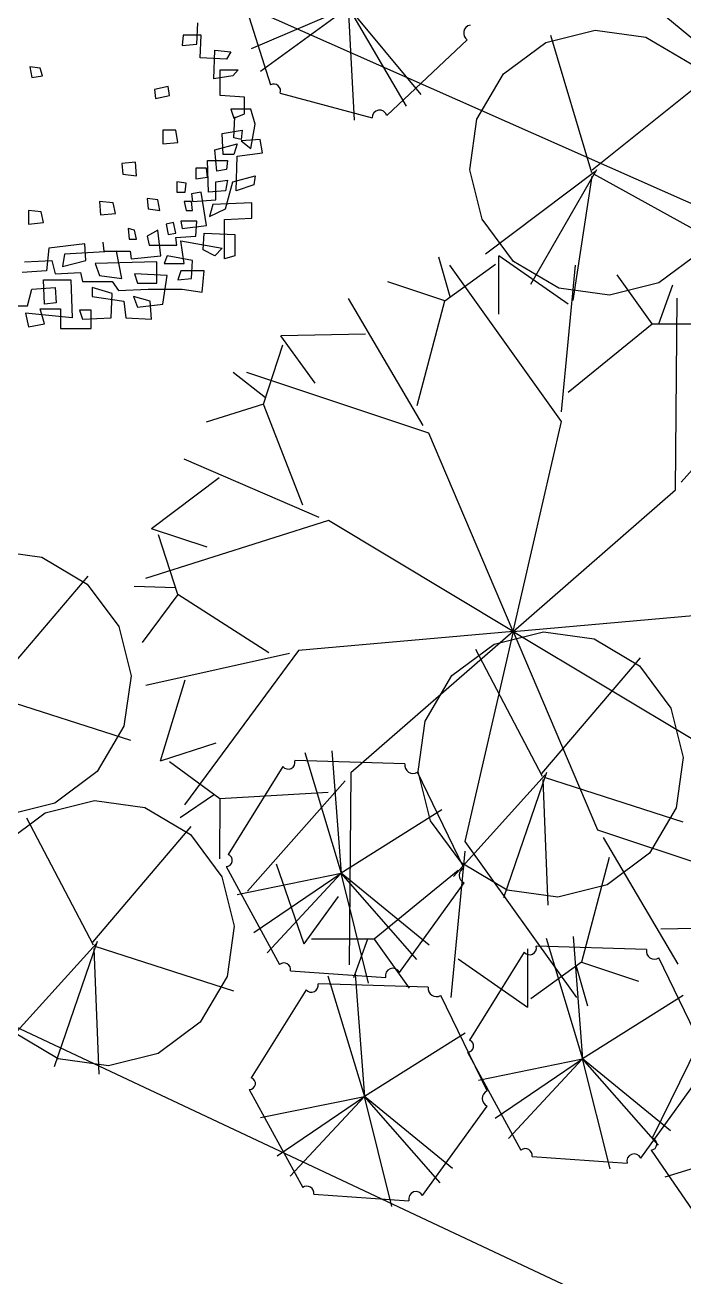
# Model space of a CAD drawing. Header units: millimetres. Extents: x 14950 to 15746, y 1103 to 1809.
# Drawn here: x 15458.011 to 15459.587, y 1463.414 to 1466.407 of the extents above; entities that cross this region are included whole.
import ezdxf
from ezdxf.xclip import XClip

# ---------------------------------------------------------------- set-up
doc = ezdxf.new("R2010")
doc.units = ezdxf.units.MM
doc.header["$LTSCALE"] = 10
doc.header["$MEASUREMENT"] = 0
doc.header["$XCLIPFRAME"] = 2
doc.layers.add('TZ-BASE', color=253, linetype='Continuous')

# ---------------------------------------------------------------- blocks, each defined once
blk = doc.blocks.new('JD-DGHCDGH7DFXH')
at = {"layer": 'TZ-BASE'}
for p, q in [((388.9297, 17.0243), (424.2917, -12.3251)), ((403.9344, -2.9129), (422.6982, -11.2342)), ((408.3187, -7.2141), (429.3925, -17.1193)), ((421.1843, -10.5066), (421.2653, -10.7609)), ((421.2194, -10.6744), (421.4515, -10.5752)), ((421.2413, -10.7284), (421.4515, -10.5752)), ((421.6253, -10.784), (421.4515, -10.5752)), ((421.59, -10.8122), (421.4515, -10.5752)), ((421.4659, -10.8456), (421.4515, -10.5752)), ((421.089, -10.6638), (421.0915, -10.6132)), ((421.0561, -10.6421), (421.0536, -10.6674)), ((421.0991, -10.6421), (421.0561, -10.6421)), ((421.0966, -10.6963), (421.0991, -10.6421)), ((421.5429, -10.8344), (421.7356, -10.6536)), ((422.0337, -10.9716), (421.9356, -10.6432)), ((421.0536, -10.6674), (421.089, -10.6638)), ((421.1294, -10.7469), (421.132, -10.6782)), ((421.132, -10.6782), (421.1699, -10.6818)), ((421.1699, -10.6818), (421.1598, -10.6999)), ((421.1598, -10.6999), (421.0966, -10.6963)), ((420.7146, -10.7216), (420.6893, -10.718)), ((420.6893, -10.718), (420.6944, -10.7433)), ((420.6944, -10.7433), (420.7197, -10.7397)), ((420.7197, -10.7397), (420.7146, -10.7216)), ((421.175, -10.7397), (421.1294, -10.7469)), ((421.1446, -10.7252), (421.1876, -10.7252)), ((421.1446, -10.7867), (421.1446, -10.7252)), ((421.1876, -10.7252), (421.175, -10.7397)), ((422.0339, -10.9641), (422.3175, -10.738)), ((421.0207, -10.765), (420.9878, -10.7722)), ((420.9878, -10.7722), (420.9903, -10.7939)), ((421.0232, -10.7867), (421.0207, -10.765)), ((420.9903, -10.7939), (421.0232, -10.7867)), ((421.2028, -10.7903), (421.1446, -10.7867)), ((421.2028, -10.83), (421.2028, -10.7903)), ((421.2884, -10.7811), (421.5084, -10.8401)), ((421.1699, -10.8192), (421.1775, -10.8409)), ((421.218, -10.8192), (421.1699, -10.8192)), ((421.1775, -10.8409), (421.2028, -10.83)), ((421.2281, -10.8553), (421.218, -10.8192)), ((421.1775, -10.8879), (421.18, -10.8373)), ((421.218, -10.9132), (421.2281, -10.8553)), ((421.0384, -10.8698), (421.008, -10.8698)), ((421.008, -10.8698), (421.008, -10.9023)), ((421.0434, -10.8987), (421.0384, -10.8698)), ((421.1497, -10.877), (421.1977, -10.8698)), ((421.1522, -10.9276), (421.1497, -10.877)), ((421.1952, -10.8915), (421.1775, -10.8879)), ((421.1977, -10.8698), (421.1952, -10.8915)), ((421.2407, -10.8915), (421.1952, -10.8951)), ((421.2458, -10.924), (421.2407, -10.8915)), ((421.008, -10.9023), (421.0434, -10.8987)), ((421.132, -10.9168), (421.1851, -10.9023)), ((421.137, -10.9674), (421.132, -10.9168)), ((421.1851, -10.9023), (421.1775, -10.9276)), ((421.1952, -10.8951), (421.218, -10.9132)), ((420.9423, -10.9457), (420.9094, -10.9493)), ((420.9094, -10.9493), (420.9119, -10.9746)), ((420.9448, -10.9782), (420.9423, -10.9457)), ((421.1143, -10.9421), (421.1623, -10.9421)), ((421.1168, -11.018), (421.1143, -10.9421)), ((421.1775, -10.9276), (421.1522, -10.9276)), ((421.1623, -10.9421), (421.1598, -10.9638)), ((421.1826, -11.0144), (421.1851, -10.9312)), ((421.1851, -10.9312), (421.2458, -10.924)), ((420.9119, -10.9746), (420.9448, -10.9782)), ((421.1117, -10.9602), (421.0864, -10.9602)), ((421.0864, -10.9602), (421.0864, -10.9855)), ((421.0864, -10.9855), (421.1143, -10.9818)), ((421.1143, -10.9818), (421.1117, -10.9602)), ((421.1598, -10.9638), (421.137, -10.9674)), ((421.175, -10.9927), (421.2281, -10.9782)), ((421.2281, -10.9782), (421.2256, -10.9999)), ((422.0408, -10.9693), (421.7795, -11.1658)), ((422.0445, -10.9643), (421.8865, -11.2387)), ((422.0334, -10.9791), (421.9877, -11.2763)), ((422.0371, -10.9742), (422.3423, -11.1423)), ((421.0637, -10.9963), (421.0409, -10.9927)), ((421.0409, -10.9927), (421.0409, -11.018)), ((421.0611, -11.018), (421.0637, -10.9963)), ((421.1345, -10.9927), (421.1623, -10.9891)), ((421.1345, -11.0361), (421.1345, -10.9927)), ((421.1623, -10.9891), (421.1573, -11.0144)), ((421.1573, -11.0578), (421.175, -10.9927)), ((421.2256, -10.9999), (421.1826, -11.0144)), ((420.8891, -11.0433), (420.8563, -11.0397)), ((420.8563, -11.0397), (420.8588, -11.0722)), ((420.9954, -11.0361), (420.9701, -11.0325)), ((420.9701, -11.0325), (420.9726, -11.0578)), ((421.0004, -11.0614), (420.9954, -11.0361)), ((421.0409, -11.018), (421.0611, -11.018)), ((421.0763, -11.0397), (421.0586, -11.0397)), ((421.0586, -11.0397), (421.0637, -11.0614)), ((421.0991, -11.018), (421.0763, -11.0216)), ((421.0763, -11.0216), (421.0789, -11.0397)), ((421.0789, -11.0614), (421.0763, -11.0397)), ((421.0789, -11.0397), (421.1345, -11.0361)), ((421.1117, -11.0975), (421.0991, -11.018)), ((421.1573, -11.0144), (421.1168, -11.018)), ((420.7171, -11.065), (420.6868, -11.0614)), ((420.6868, -11.0614), (420.6868, -11.0939)), ((420.7222, -11.0903), (420.7171, -11.065)), ((420.8588, -11.0722), (420.8942, -11.0686)), ((420.8942, -11.0686), (420.8891, -11.0433)), ((420.9726, -11.0578), (421.0004, -11.0614)), ((421.0637, -11.0614), (421.0789, -11.0614)), ((421.1269, -11.0469), (421.1193, -11.0758)), ((421.1193, -11.0758), (421.1573, -11.0578)), ((421.2205, -11.0433), (421.1269, -11.0469)), ((421.2205, -11.0794), (421.2205, -11.0433)), ((420.6868, -11.0939), (420.7222, -11.0903)), ((421.0333, -11.0903), (421.0156, -11.0939)), ((421.0156, -11.0939), (421.0207, -11.1192)), ((421.0384, -11.1156), (421.0333, -11.0903)), ((421.051, -11.0867), (421.0536, -11.1047)), ((421.089, -11.0867), (421.051, -11.0867)), ((421.0536, -11.1047), (421.1117, -11.0975)), ((421.0864, -11.1228), (421.089, -11.0867)), ((421.1547, -11.0831), (421.2205, -11.0794)), ((421.1547, -11.177), (421.1547, -11.0831)), ((420.9397, -11.1084), (420.9246, -11.1047)), ((420.9246, -11.1047), (420.9271, -11.13)), ((420.9271, -11.13), (420.9448, -11.13)), ((420.9448, -11.13), (420.9397, -11.1084)), ((420.9954, -11.1084), (420.9701, -11.1228)), ((420.9701, -11.1228), (420.9751, -11.1445)), ((421.003, -11.1698), (420.9954, -11.1084)), ((421.0207, -11.1192), (421.0384, -11.1156)), ((421.0384, -11.1264), (421.0864, -11.1228)), ((421.0409, -11.1445), (421.0384, -11.1264)), ((421.1042, -11.1553), (421.1067, -11.1156)), ((421.1067, -11.1156), (421.18, -11.1192)), ((421.18, -11.1192), (421.18, -11.1698)), ((420.7348, -11.1517), (420.7298, -11.206)), ((420.8209, -11.1409), (420.7348, -11.1517)), ((420.8967, -11.159), (420.7728, -11.1662)), ((420.8234, -11.1807), (420.8209, -11.1409)), ((420.8639, -11.1373), (420.8664, -11.159)), ((420.8664, -11.159), (420.9296, -11.159)), ((420.9094, -11.224), (420.8967, -11.159)), ((420.9296, -11.159), (420.9321, -11.177)), ((420.9751, -11.1445), (421.0409, -11.1445)), ((421.051, -11.1337), (421.1497, -11.1517)), ((421.0586, -11.1879), (421.051, -11.1337)), ((421.132, -11.1698), (421.1042, -11.1553)), ((421.1497, -11.1517), (421.132, -11.1698)), ((420.6767, -11.1843), (420.7424, -11.1807)), ((420.7424, -11.1807), (420.75, -11.2132)), ((420.7728, -11.1662), (420.7677, -11.1951)), ((420.7677, -11.1951), (420.8234, -11.1807)), ((420.9929, -11.1843), (420.8461, -11.1879)), ((420.8461, -11.1879), (420.8563, -11.2168)), ((420.9321, -11.177), (421.003, -11.1698)), ((420.9929, -11.2349), (420.9929, -11.1843)), ((421.0181, -11.1698), (421.0106, -11.1879)), ((421.0106, -11.1879), (421.0586, -11.1879)), ((421.0789, -11.1807), (421.0181, -11.1698)), ((421.0763, -11.224), (421.0789, -11.1807)), ((421.18, -11.1698), (421.1547, -11.177)), ((421.695, -11.2678), (421.6675, -11.173)), ((421.6817, -11.2775), (421.8029, -11.1895)), ((421.9608, -11.5658), (421.6942, -11.1924)), ((421.8111, -11.3092), (421.8111, -11.1695)), ((421.9772, -11.2853), (421.8111, -11.1695)), ((421.9608, -11.5429), (421.9943, -11.1924)), ((420.7298, -11.206), (420.6716, -11.2096)), ((420.75, -11.2132), (420.8107, -11.2096)), ((420.8107, -11.2096), (420.8158, -11.2313)), ((420.8563, -11.2168), (420.9094, -11.224)), ((420.9397, -11.2132), (420.9473, -11.2349)), ((421.0181, -11.2168), (420.9397, -11.2132)), ((421.008, -11.2855), (421.0181, -11.2168)), ((421.051, -11.206), (421.0434, -11.2276)), ((421.1067, -11.206), (421.051, -11.206)), ((421.1016, -11.2566), (421.1067, -11.206)), ((422.1775, -11.3322), (422.0941, -11.2154)), ((420.6843, -11.2891), (420.6944, -11.2493)), ((420.6944, -11.2493), (420.75, -11.2457)), ((420.7222, -11.2276), (420.788, -11.2276)), ((420.7247, -11.2855), (420.7222, -11.2276)), ((420.75, -11.2457), (420.7526, -11.2819)), ((420.788, -11.2276), (420.7905, -11.318)), ((420.8158, -11.2313), (420.8866, -11.2313)), ((420.8386, -11.2457), (420.8386, -11.2674)), ((420.8866, -11.2602), (420.8386, -11.2457)), ((420.8866, -11.2313), (420.9018, -11.2529)), ((420.9018, -11.2529), (420.9726, -11.2493)), ((420.9473, -11.2349), (420.9929, -11.2349)), ((420.9726, -11.2493), (421.0536, -11.2493)), ((421.0434, -11.2276), (421.0763, -11.224)), ((421.0536, -11.2493), (421.1016, -11.2566)), ((421.6817, -11.2775), (421.5456, -11.232)), ((422.1939, -11.3322), (422.2274, -11.2394)), ((420.7526, -11.2819), (420.7247, -11.2855)), ((420.8386, -11.2674), (420.9144, -11.2782)), ((420.8841, -11.318), (420.8866, -11.2602)), ((420.9144, -11.2782), (420.9195, -11.318)), ((420.9372, -11.2674), (420.9473, -11.2927)), ((420.9777, -11.2782), (420.9372, -11.2674)), ((420.9802, -11.3216), (420.9777, -11.2782)), ((421.6302, -11.5752), (421.4514, -11.2721)), ((421.6159, -11.5276), (421.6817, -11.2775)), ((422.2338, -11.7296), (422.2376, -11.2708)), ((420.6311, -11.2891), (420.6843, -11.2891)), ((420.6792, -11.3072), (420.6868, -11.3397)), ((420.7905, -11.318), (420.6792, -11.3072)), ((420.7146, -11.2963), (420.7627, -11.2963)), ((420.7247, -11.3325), (420.7146, -11.2963)), ((420.7627, -11.2963), (420.7627, -11.3433)), ((420.8082, -11.2999), (420.8158, -11.3216)), ((420.836, -11.2999), (420.8082, -11.2999)), ((420.836, -11.3433), (420.836, -11.2999)), ((420.9473, -11.2927), (421.008, -11.2855)), ((420.6868, -11.3397), (420.7247, -11.3325)), ((420.8158, -11.3216), (420.8841, -11.318)), ((420.9195, -11.318), (420.9802, -11.3216)), ((421.9772, -11.4959), (422.1775, -11.3322)), ((422.1775, -11.3322), (422.3272, -11.3322)), ((420.7627, -11.3433), (420.836, -11.3433)), ((421.4921, -11.3572), (421.2897, -11.3611)), ((421.3718, -11.4742), (421.2897, -11.3611)), ((421.2485, -11.5246), (421.2947, -11.3822)), ((421.2535, -11.509), (421.1756, -11.4484)), ((421.6437, -11.5938), (421.2086, -11.4484)), ((422.2473, -11.711), (422.4804, -11.4472)), ((421.2485, -11.5246), (421.1116, -11.5678)), ((421.3423, -11.7656), (421.2485, -11.5246)), ((421.8454, -12.0677), (421.9608, -11.5658)), ((421.8454, -12.0677), (421.6437, -11.5938)), ((421.3818, -11.7957), (421.0589, -11.6556)), ((421.142, -11.7006), (420.9805, -11.8227)), ((421.8454, -12.0677), (422.2338, -11.7296)), ((421.4037, -11.8028), (420.9662, -11.941)), ((421.8454, -12.0677), (421.4037, -11.8028)), ((421.1134, -11.8659), (420.9805, -11.8227)), ((421.0432, -11.9791), (420.9969, -11.8368)), ((420.5937, -12.2119), (420.8289, -11.9359)), ((421.0381, -11.9635), (420.9394, -11.9604)), ((421.0432, -11.9791), (420.9579, -12.0945)), ((421.2608, -12.119), (421.0432, -11.9791)), ((421.8454, -12.0677), (422.3584, -12.0225)), ((421.8454, -12.0677), (421.3323, -12.113)), ((421.8454, -12.0677), (421.4569, -12.4059)), ((421.8454, -12.0677), (421.7299, -12.5697)), ((421.8454, -12.0677), (422.047, -12.5417)), ((421.8454, -12.0677), (422.287, -12.3327)), ((421.3105, -12.1201), (420.9669, -12.1966)), ((421.3323, -12.113), (421.0596, -12.482)), ((421.9154, -12.4145), (421.7564, -12.1108)), ((421.9142, -12.407), (422.1495, -12.131)), ((421.0605, -12.1841), (421.0016, -12.3779)), ((420.5987, -12.2212), (420.9304, -12.328)), ((421.1346, -12.3347), (421.0016, -12.3779)), ((421.347, -12.3574), (421.4342, -12.6459)), ((421.4119, -12.3531), (421.4342, -12.6459)), ((421.1443, -12.4676), (421.0232, -12.3796)), ((421.5867, -12.3845), (421.3233, -12.3766)), ((421.2948, -12.3909), (421.1636, -12.6012)), ((421.4569, -12.4059), (421.4531, -12.8647)), ((421.7276, -12.6326), (421.6165, -12.4042)), ((421.922, -12.4108), (421.7029, -12.6536)), ((421.9247, -12.4053), (421.8219, -12.7047)), ((421.9193, -12.4163), (422.2509, -12.5232)), ((421.4434, -12.4245), (421.2104, -12.6883)), ((421.9166, -12.4219), (421.9284, -12.7224)), ((421.131, -12.4579), (421.0494, -12.5134)), ((421.1443, -12.4676), (421.1431, -12.6111)), ((421.4026, -12.4528), (421.1443, -12.4676)), ((421.6749, -12.4942), (421.4342, -12.6459)), ((420.8415, -12.8179), (420.6825, -12.5142)), ((420.8403, -12.8105), (421.0755, -12.5344)), ((422.047, -12.5417), (422.4821, -12.687)), ((422.0605, -12.5603), (422.2393, -12.8634)), ((421.7299, -12.5926), (421.6964, -12.9431)), ((421.7299, -12.5697), (421.9965, -12.9431)), ((421.2788, -12.6232), (421.3451, -12.8146)), ((422.0748, -12.6078), (422.009, -12.858)), ((421.1588, -12.6296), (421.2868, -12.8637)), ((421.1854, -12.6964), (421.4342, -12.6459)), ((421.2252, -12.7876), (421.4342, -12.6459)), ((421.257, -12.8364), (421.4342, -12.6459)), ((421.6446, -12.8177), (421.4342, -12.6459)), ((421.6153, -12.8521), (421.4342, -12.6459)), ((421.4998, -12.9086), (421.4342, -12.6459)), ((421.7135, -12.6395), (421.5132, -12.8033)), ((421.5733, -12.8829), (421.728, -12.6687)), ((421.4272, -12.7015), (421.3451, -12.8146)), ((422.1986, -12.7783), (422.4011, -12.7743)), ((420.8507, -12.8087), (420.7479, -13.1082)), ((421.5132, -12.8033), (421.3635, -12.8033)), ((421.4968, -12.8033), (421.4633, -12.8961)), ((421.5132, -12.8033), (421.5966, -12.9201)), ((421.9242, -12.8012), (422.0114, -13.0897)), ((421.9891, -12.7969), (422.0114, -13.0897)), ((420.848, -12.8142), (420.629, -13.057)), ((420.8426, -12.8253), (420.8545, -13.1258)), ((420.8453, -12.8198), (421.177, -12.9266)), ((421.872, -12.8347), (421.7408, -13.045)), ((421.8796, -12.8262), (421.8796, -12.966)), ((422.1639, -12.8283), (421.9005, -12.8204)), ((421.7135, -12.8502), (421.8796, -12.966)), ((422.009, -12.858), (421.8879, -12.946)), ((421.9957, -12.8677), (422.0232, -12.9625)), ((422.009, -12.858), (422.1451, -12.9035)), ((422.3048, -13.0764), (422.1938, -12.848)), ((421.3133, -12.8792), (421.5405, -12.8951)), ((421.4025, -12.891), (421.4896, -13.1795)), ((421.4673, -12.8867), (421.4896, -13.1795)), ((421.3503, -12.9245), (421.2191, -13.1348)), ((421.6421, -12.9181), (421.3787, -12.9102)), ((421.7831, -13.1662), (421.672, -12.9378)), ((422.2521, -12.938), (422.0114, -13.0897)), ((421.7304, -13.0277), (421.4896, -13.1795)), ((421.736, -13.0734), (421.864, -13.3075)), ((422.2867, -13.0566), (422.1774, -13.279)), ((421.7626, -13.1402), (422.0114, -13.0897)), ((421.8025, -13.2314), (422.0114, -13.0897)), ((421.8343, -13.2802), (422.0114, -13.0897)), ((422.2218, -13.2615), (422.0114, -13.0897)), ((422.1925, -13.2959), (422.0114, -13.0897)), ((422.0771, -13.3524), (422.0114, -13.0897)), ((422.1506, -13.3267), (422.3052, -13.1125)), ((421.2142, -13.1631), (421.3422, -13.3972)), ((421.2408, -13.2299), (421.4896, -13.1795)), ((421.2807, -13.3211), (421.4896, -13.1795)), ((421.3125, -13.3699), (421.4896, -13.1795)), ((421.7, -13.3512), (421.4896, -13.1795)), ((421.6707, -13.3856), (421.4896, -13.1795)), ((421.5553, -13.4421), (421.4896, -13.1795)), ((421.6288, -13.4165), (421.7834, -13.2022)), ((422.1754, -13.3077), (422.3263, -13.5278)), ((422.2086, -13.3715), (422.451, -13.2963)), ((421.8905, -13.323), (422.1177, -13.3389)), ((421.3688, -13.4127), (421.5959, -13.4286))]:
    blk.add_line(p, q, dxfattribs=at)
for centre in [(422.0586, -10.9471), (420.6146, -12.1906), (421.9351, -12.3857), (420.8612, -12.7891)]:
    blk.add_ellipse(centre, major_axis=(0.2123, 0.2361), ratio=1, dxfattribs=at)
for centre, major_axis, start_param, end_param in [((421.7466, -10.6373), (0.0131, 0.0146), 0.959749, 3.282607), ((421.2727, -10.7757), (-0.0123, 0.0111), 3.537946, 5.9104), ((421.5259, -10.839), (0.0118, 0.0131), 5.707203, 8.650472), ((421.3073, -12.3804), (0.011, 0.0122), 3.00222, 5.676192), ((421.6061, -12.3875), (-0.0146, 0.0132), 0.579138, 2.861774), ((421.1591, -12.615), (-0.0108, 0.0097), 2.276356, 5.131948), ((421.7356, -12.6505), (-0.0146, 0.0131), 5.864129, 8.186988), ((421.8846, -12.8242), (0.011, 0.0122), 3.00222, 5.676192), ((422.1833, -12.8313), (-0.0146, 0.0132), 0.579138, 2.861774), ((421.2969, -12.8768), (0.0111, 0.0123), 5.300734, 7.673188), ((421.5575, -12.8906), (0.0118, 0.0131), 5.899195, 8.842463), ((421.3628, -12.9139), (0.011, 0.0122), 3.00222, 5.676192), ((421.6616, -12.9211), (-0.0146, 0.0132), 0.579138, 2.861774), ((421.7364, -13.0588), (-0.0108, 0.0097), 2.276356, 5.131948), ((421.2146, -13.1486), (-0.0108, 0.0097), 2.276356, 5.131948), ((421.7911, -13.1841), (-0.0146, 0.0131), 5.864129, 8.186988), ((422.1743, -13.2932), (0.0097, 0.0108), 3.947975, 6.803567), ((421.8741, -13.3206), (0.0111, 0.0123), 5.300734, 7.673188), ((422.1347, -13.3344), (0.0118, 0.0131), 5.899195, 8.842463), ((421.3524, -13.4104), (0.0111, 0.0123), 5.300734, 7.673188), ((421.613, -13.4242), (0.0118, 0.0131), 5.899195, 8.842463)]:
    blk.add_ellipse(centre, major_axis=major_axis, ratio=1, start_param=start_param, end_param=end_param, dxfattribs=at)

msp = doc.modelspace()

# ---------------------------------------------------------------- block references
at = {"layer": 'TZ-BASE'}
ref = msp.add_blockref('JD-DGHCDGH7DFXH', (15037.333, 1477.0248), dxfattribs=at)
XClip(ref).set_block_clipping_path([(-0.066111234, 74.999970863), (699.933616811, 75.6206052864), (700.0658361092, -74.3793364424), (0.0661112341, -74.999970863)])

doc.saveas('drawing.dxf')
